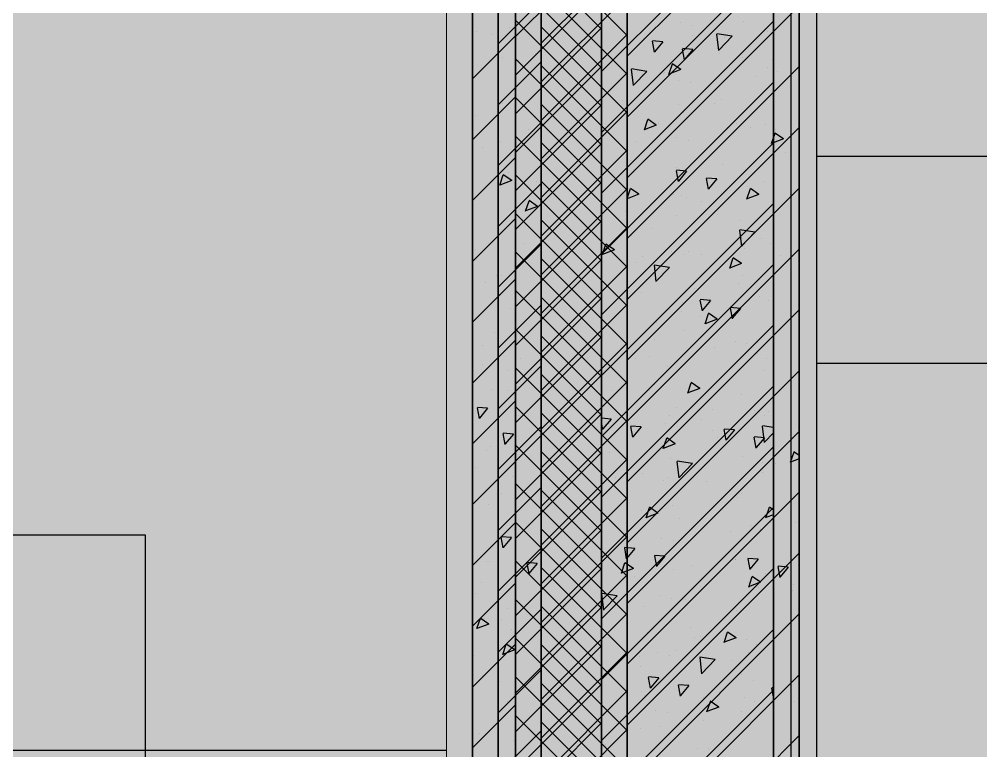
# Model space of a CAD drawing. Header units: inches. Extents: x 143994 to 247866, y 243815 to 272761.
# Drawn here: x 159149 to 160267, y 262405 to 263256 of the extents above; entities that cross this region are included whole.
import ezdxf

# ---------------------------------------------------------------- set-up
doc = ezdxf.new("R2010")
doc.units = ezdxf.units.IN
doc.header["$LTSCALE"] = 1000
doc.header["$MEASUREMENT"] = 0
doc.layers.get('DEFPOINTS').update_dxf_attribs({"color": 62})
for name, color, linetype in [('0-建筑1F', 127, 'Continuous'), ('0-建筑2F', 127, 'Continuous'), ('A-S-face(建筑粉刷线)', 136, 'Continuous'), ('A-STATR', 5, 'Continuous'), ('A-Wall-Patn', 255, 'Continuous'), ('I-finish', 8, 'Continuous'), ('PUB_HATCH', 8, 'Continuous')]:
    doc.layers.add(name, color=color, linetype=linetype)
for name, color, linetype, lineweight in [('A-M-Stone', 11, 'Continuous', 15), ('A-Wall', 254, 'Continuous', 35), ('W-保温层', 8, 'Continuous', 13)]:
    doc.layers.add(name, color=color, linetype=linetype, lineweight=lineweight)

# ---------------------------------------------------------------- blocks, each defined once
blk = doc.blocks.new('144')
at = {"layer": 'A-M-Stone', "color": 127}
blk.add_line((640606.9, -379670.3), (640606.9, -376030.3), dxfattribs=at)
at = {"layer": 'A-S-face(建筑粉刷线)', "color": 127}
blk.add_line((641006.9, -376430.3), (641006.9, -380030.3), dxfattribs=at)
at = {"layer": 'A-STATR', "color": 127}
blk.add_line((638966.9, -377780.3), (640606.9, -377780.3), dxfattribs=at)
at = {"layer": 'A-Wall', "color": 127}
for p, q in [((640636.9, -376060.3), (640636.9, -379750.3)), ((640686.9, -379750.3), (640686.9, -376110.3)), ((640786.9, -376210.3), (640786.9, -379850.3)), ((640986.9, -380010.3), (640986.9, -376410.3))]:
    blk.add_line(p, q, dxfattribs=at)
at = {"layer": 'PUB_HATCH', "color": 127, "linetype": 'Continuous'}
for p, q in [((640986.9, -376791.3), (640786.9, -376991.3)), ((640986.9, -376862.1), (640786.9, -377062.1)), ((640986.9, -376932.8), (640786.9, -377132.8)), ((640679.7, -376940.6), (640679.7, -376940.6)), ((640878.5, -376934.7), (640878.5, -376934.7)), ((640686.9, -376949.9), (640636.9, -376999.9)), ((640641.4, -376945.2), (640641.4, -376945.2)), ((640659.9, -376948.2), (640659.9, -376948.2)), ((640858.2, -376956.7), (640846.2, -376955.6)), ((640893.3, -376949.7), (640893.3, -376949.7)), ((640920.8, -376947.8), (640923, -376966.8)), ((640938.9, -376950.2), (640921.1, -376947.4)), ((640938.9, -376950.2), (640923.3, -376966.4)), ((640674.8, -376961.6), (640674.8, -376961.6)), ((640845.9, -376956.1), (640848.2, -376968.7)), ((640858.2, -376956.7), (640848.5, -376968.2)), ((640951.1, -376975.1), (640951.1, -376975.1)), ((640985.7, -376977.3), (640985.7, -376977.3)), ((640980, -376986.3), (640980, -376986.3)), ((640809.3, -377000.5), (640809.3, -377000.5)), ((640834.4, -376995.2), (640834.4, -376995.2)), ((640859.4, -376993.9), (640859.4, -376993.9)), ((640986.9, -377003.5), (640786.9, -377203.5)), ((640876.1, -377001.3), (640876.1, -377001.3)), ((640686.9, -377020.6), (640636.9, -377070.6)), ((640672.4, -377028.2), (640672.4, -377028.2)), ((640811.3, -377024.5), (640811.3, -377024.5)), ((640918.1, -377029), (640918.1, -377029)), ((640640, -377042.3), (640640, -377042.3)), ((640882.4, -377039.1), (640882.4, -377039.1)), ((640840.4, -377047.3), (640836.4, -377059.4)), ((640850.6, -377053.5), (640836.6, -377058.9)), ((640850.6, -377053.5), (640840.7, -377046.8)), ((640853.5, -377051.3), (640853.5, -377051.3)), ((640933.1, -377056.2), (640933.1, -377056.2)), ((640960.3, -377055.8), (640960.3, -377055.8)), ((640977.5, -377052.9), (640977.5, -377052.9)), ((640986.9, -377074.2), (640786.9, -377274.2)), ((640806.8, -377072.8), (640806.8, -377072.8)), ((640873.7, -377067.9), (640873.7, -377067.9)), ((640649.1, -377079.1), (640649.1, -377079.1)), ((640681, -377089.4), (640681, -377089.4)), ((640686.9, -377091.3), (640636.9, -377141.3)), ((640670, -377094.8), (640670, -377094.8)), ((640672.4, -377111.8), (640668.3, -377123.9)), ((640682.6, -377118), (640672.7, -377111.3)), ((640873.7, -377106.6), (640876, -377119.1)), ((640885.9, -377107.1), (640874, -377106.1)), ((640885.9, -377107.1), (640876.3, -377118.6)), ((640682.6, -377118), (640668.6, -377123.4)), ((640975.1, -377119.5), (640975.1, -377119.5)), ((640871.2, -377134.5), (640871.2, -377134.5)), ((640959.8, -377127.8), (640955.7, -377139.9)), ((640970, -377134.1), (640956, -377139.4)), ((640956.2, -377125.1), (640956.2, -377125.1)), ((640970, -377134.1), (640960.1, -377127.3)), ((640986.9, -377144.9), (640786.9, -377344.9)), ((640880.5, -377135), (640880.5, -377135)), ((640814.5, -377153.5), (640814.5, -377153.5)), ((640686.9, -377162.1), (640636.9, -377212.1)), ((640667.5, -377161.3), (640667.5, -377161.3)), ((640874.1, -377158.4), (640874.1, -377158.4)), ((640921.3, -377158), (640921.3, -377158)), ((640947.3, -377175.7), (640949.6, -377194.7)), ((640965.4, -377178.1), (640947.6, -377175.4)), ((640965.4, -377178.1), (640949.9, -377194.4)), ((640972.7, -377186), (640972.7, -377186)), ((640640.8, -377198.5), (640640.8, -377198.5)), ((640791.7, -377192.4), (640787.7, -377204.4)), ((640802, -377198.6), (640788, -377203.9)), ((640802, -377198.6), (640792, -377191.9)), ((640868.8, -377201), (640868.8, -377201)), ((640953.7, -377197.4), (640953.7, -377197.4)), ((640903.6, -377204), (640903.6, -377204)), ((640986.9, -377215.6), (640786.9, -377415.6)), ((640827.9, -377213.9), (640827.9, -377213.9)), ((640686.9, -377232.8), (640636.9, -377282.8)), ((640665.1, -377227.9), (640665.1, -377227.9)), ((640839.3, -377232.8), (640839.3, -377232.8)), ((640950.5, -377228.4), (640950.5, -377228.4)), ((640651.5, -377237.1), (640651.5, -377237.1)), ((640946.1, -377237.3), (640946.1, -377237.3)), ((640668, -377250.7), (640668, -377250.7)), ((640833.8, -377248.4), (640833.8, -377248.4)), ((640901.4, -377257), (640903.8, -377269.6)), ((640913.7, -377257.6), (640901.7, -377256.5)), ((640913.7, -377257.6), (640904, -377269.1)), ((640970.2, -377252.6), (640970.2, -377252.6)), ((640866.4, -377267.6), (640866.4, -377267.6)), ((640881.5, -377259.7), (640881.5, -377259.7)), ((640901.1, -377276.2), (640901.1, -377276.2)), ((640911.1, -377272.9), (640907.1, -377285)), ((640921.4, -377279.1), (640907.4, -377284.5)), ((640921.4, -377279.1), (640911.4, -377272.4)), ((640986.9, -377286.3), (640786.9, -377486.3)), ((640851, -377282.8), (640851, -377282.8)), ((640662.7, -377294.5), (640662.7, -377294.5)), ((640881.8, -377292.3), (640881.8, -377292.3)), ((640686.9, -377303.5), (640636.9, -377353.5)), ((640649, -377309.4), (640649, -377309.4)), ((640967.8, -377319.2), (640967.8, -377319.2)), ((640648.5, -377332.4), (640648.5, -377332.4)), ((640863.9, -377334.2), (640863.9, -377334.2)), ((640974.8, -377338.5), (640974.8, -377338.5)), ((640986.9, -377357), (640786.9, -377557)), ((640848.5, -377355.1), (640848.5, -377355.1)), ((640660.2, -377361.1), (640660.2, -377361.1)), ((640798.4, -377361.7), (640798.4, -377361.7)), ((640842.6, -377361.9), (640842.6, -377361.9)), ((640949.3, -377366.4), (640949.3, -377366.4)), ((640686.9, -377374.2), (640636.9, -377424.2)), ((640642.3, -377382.4), (640644.6, -377394.9)), ((640654.5, -377382.9), (640642.6, -377381.9)), ((640654.5, -377382.9), (640644.9, -377394.4)), ((640965.4, -377385.8), (640965.4, -377385.8)), ((640798, -377395.5), (640786.9, -377394.5)), ((640786.9, -377401.3), (640788, -377407.4)), ((640798, -377395.5), (640788.3, -377406.9)), ((640861.5, -377400.8), (640861.5, -377400.8)), ((640873.5, -377411.7), (640873.5, -377411.7)), ((640929.2, -377407.5), (640931.5, -377420)), ((640941.4, -377408), (640929.5, -377407)), ((640941.4, -377408), (640931.8, -377419.5)), ((640973.9, -377403.7), (640976.1, -377422.6)), ((640986.9, -377405.3), (640974.2, -377403.3)), ((640986.9, -377411.3), (640976.4, -377422.3)), ((640862.5, -377417.9), (640858.4, -377430)), ((640872.7, -377424.1), (640858.7, -377429.5)), ((640872.7, -377424.1), (640862.8, -377417.4)), ((640922.2, -377417.4), (640922.2, -377417.4)), ((640653.8, -377432.2), (640653.8, -377432.2)), ((640657.8, -377427.7), (640657.8, -377427.7)), ((640986.9, -377427.7), (640786.9, -377627.7)), ((640795.9, -377434), (640795.9, -377434)), ((640686.9, -377444.9), (640636.9, -377494.9)), ((640867.4, -377441.2), (640867.4, -377441.2)), ((640974.1, -377445.7), (640974.1, -377445.7)), ((640640.2, -377451.7), (640640.2, -377451.7)), ((640670, -377450.6), (640670, -377450.6)), ((640963, -377452.4), (640963, -377452.4)), ((640802.8, -377463.6), (640802.8, -377463.6)), ((640859.1, -377467.4), (640859.1, -377467.4)), ((640909.5, -377468.1), (640909.5, -377468.1)), ((640945.3, -377486.3), (640945.3, -377486.3)), ((640949.9, -377481.7), (640949.9, -377481.7)), ((640655.4, -377494.2), (640655.4, -377494.2)), ((640986.9, -377498.4), (640786.9, -377698.4)), ((640833.3, -377501.7), (640833.3, -377501.7)), ((640869.6, -377496.3), (640869.6, -377496.3)), ((640981.8, -377498.4), (640977.8, -377510.5)), ((640986.9, -377501.2), (640982.1, -377497.9)), ((640986.9, -377506.6), (640978.1, -377510)), ((640686.9, -377515.6), (640636.9, -377565.6)), ((640960.5, -377518.9), (640960.5, -377518.9)), ((640670, -377532.8), (640672.3, -377545.3)), ((640682.3, -377533.3), (640670.3, -377532.3)), ((640682.3, -377533.3), (640672.6, -377544.8)), ((640856.6, -377533.9), (640856.6, -377533.9)), ((640813.5, -377545.3), (640815.8, -377557.9)), ((640825.7, -377545.9), (640813.8, -377544.8)), ((640825.7, -377545.9), (640816.1, -377557.4)), ((640881.2, -377545.6), (640881.2, -377545.6)), ((640942.8, -377558.6), (640942.8, -377558.6)), ((640956.9, -377557.9), (640959.3, -377570.4)), ((640969.2, -377558.4), (640957.2, -377557.4)), ((640969.2, -377558.4), (640959.5, -377569.9)), ((640652.9, -377560.8), (640652.9, -377560.8)), ((640657.1, -377561.2), (640657.1, -377561.2)), ((640986.9, -377569.2), (640786.9, -377769.2)), ((640813.8, -377562.9), (640809.7, -377575)), ((640824, -377569.1), (640810, -377574.5)), ((640824, -377569.1), (640814.1, -377562.4)), ((640870.6, -377570.3), (640870.6, -377570.3)), ((640892.7, -377565.2), (640892.7, -377565.2)), ((640816.9, -377575.1), (640816.9, -377575.1)), ((640977.4, -377574.8), (640977.4, -377574.8)), ((640686.9, -377586.3), (640636.9, -377636.3)), ((640647.9, -377585.6), (640647.9, -377585.6)), ((640958.1, -377585.5), (640958.1, -377585.5)), ((640640.6, -377598.4), (640640.6, -377598.4)), ((640786.9, -377598.5), (640789.1, -377617.5)), ((640805, -377600.9), (640787.2, -377598.1)), ((640805, -377600.9), (640789.4, -377617.1)), ((640854.2, -377600.5), (640854.2, -377600.5)), ((640645.8, -377627.4), (640641.7, -377639.5)), ((640656, -377633.7), (640642, -377639)), ((640656, -377633.7), (640646, -377626.9)), ((640650.5, -377627.4), (640650.5, -377627.4)), ((640890.1, -377637.5), (640890.1, -377637.5)), ((640681.9, -377640.6), (640681.9, -377640.6)), ((640986.9, -377639.9), (640786.9, -377839.9)), ((640788.6, -377645.1), (640788.6, -377645.1)), ((640840.1, -377644.1), (640840.1, -377644.1)), ((640933.2, -377643.5), (640929.1, -377655.5)), ((640943.4, -377649.7), (640933.5, -377643)), ((640686.9, -377657), (640636.9, -377707)), ((640895.4, -377649.6), (640895.4, -377649.6)), ((640943.4, -377649.7), (640929.4, -377655)), ((640955.7, -377652.1), (640955.7, -377652.1)), ((640638, -377670.7), (640638, -377670.7)), ((640851.8, -377667.1), (640851.8, -377667.1)), ((640872.9, -377664.9), (640872.9, -377664.9)), ((640830.8, -377671.9), (640830.8, -377671.9)), ((640937.6, -377676.4), (640937.6, -377676.4)), ((640639.6, -377705), (640639.6, -377705)), ((640648.1, -377694), (640648.1, -377694)), ((640841.2, -377695.8), (640843.5, -377708.3)), ((640853.5, -377696.3), (640841.5, -377695.3)), ((640853.5, -377696.3), (640843.8, -377707.8)), ((640963.8, -377699.7), (640963.8, -377699.7)), ((640986.9, -377710.6), (640786.9, -377910.6)), ((640984.7, -377708.3), (640986.9, -377720.4)), ((640986.9, -377708), (640985, -377707.8)), ((640787.5, -377722.9), (640787.5, -377722.9)), ((640837.5, -377716.3), (640837.5, -377716.3)), ((640953.2, -377718.7), (640953.2, -377718.7)), ((640686.9, -377727.7), (640636.9, -377777.7)), ((640849.3, -377733.7), (640849.3, -377733.7)), ((640949.3, -377734.9), (640949.3, -377734.9)), ((640645.6, -377760.6), (640645.6, -377760.6)), ((640832.7, -377754.9), (640832.7, -377754.9)), ((640685.1, -377769.6), (640685.1, -377769.6)), ((640791.9, -377774.1), (640791.9, -377774.1)), ((640898.6, -377778.6), (640898.6, -377778.6)), ((640911.2, -377778.6), (640911.2, -377778.6))]:
    blk.add_line(p, q, dxfattribs=at)
at = {"layer": 'W-保温层', "color": 127}
for p, q in [((640686.9, -376110.3), (640686.9, -379850.3)), ((640786.9, -379850.3), (640786.9, -376210.3))]:
    blk.add_line(p, q, dxfattribs=at)
at = {"layer": 'W-保温层', "color": 127, "linetype": 'Continuous'}
for p, q in [((640686.9, -376841.9), (640786.9, -376941.9)), ((640786.9, -376850.6), (640686.9, -376950.6)), ((640686.9, -376886.8), (640786.9, -376986.8)), ((640786.9, -376895.5), (640686.9, -376995.5)), ((640686.9, -376931.7), (640786.9, -377031.7)), ((640786.9, -376940.4), (640686.9, -377040.4)), ((640686.9, -376976.6), (640786.9, -377076.6)), ((640786.9, -376985.3), (640686.9, -377085.3)), ((640686.9, -377021.5), (640786.9, -377121.5)), ((640786.9, -377030.2), (640686.9, -377130.2)), ((640686.9, -377066.4), (640786.9, -377166.4)), ((640786.9, -377075.1), (640686.9, -377175.1)), ((640686.9, -377111.3), (640786.9, -377211.3)), ((640786.9, -377120), (640686.9, -377220)), ((640686.9, -377156.2), (640786.9, -377256.2)), ((640786.9, -377164.9), (640686.9, -377264.9)), ((640686.9, -377201.1), (640786.9, -377301.1)), ((640786.9, -377209.8), (640686.9, -377309.8)), ((640686.9, -377246), (640786.9, -377346)), ((640786.9, -377254.7), (640686.9, -377354.7)), ((640686.9, -377290.9), (640786.9, -377390.9)), ((640786.9, -377299.6), (640686.9, -377399.6)), ((640686.9, -377335.8), (640786.9, -377435.8)), ((640786.9, -377344.5), (640686.9, -377444.5)), ((640686.9, -377380.7), (640786.9, -377480.7)), ((640786.9, -377389.4), (640686.9, -377489.4)), ((640686.9, -377425.6), (640786.9, -377525.6)), ((640786.9, -377434.3), (640686.9, -377534.3)), ((640686.9, -377470.5), (640786.9, -377570.5)), ((640786.9, -377479.2), (640686.9, -377579.2)), ((640686.9, -377515.4), (640786.9, -377615.4)), ((640786.9, -377524.2), (640686.9, -377624.2)), ((640686.9, -377560.3), (640786.9, -377660.3)), ((640786.9, -377569.1), (640686.9, -377669.1)), ((640686.9, -377605.2), (640786.9, -377705.2)), ((640786.9, -377614), (640686.9, -377714)), ((640686.9, -377650.1), (640786.9, -377750.1)), ((640786.9, -377658.9), (640686.9, -377758.9)), ((640686.9, -377695), (640786.9, -377795)), ((640786.9, -377703.8), (640686.9, -377803.8)), ((640686.9, -377740), (640786.9, -377840)), ((640786.9, -377748.7), (640686.9, -377848.7))]:
    blk.add_line(p, q, dxfattribs=at)
blk = doc.blocks.new('1442323')
at = {"layer": 'A-M-Stone', "color": 127}
blk.add_line((682656.9, -380239.3), (682656.9, -376119.3), dxfattribs=at)
at = {"layer": 'A-S-face(建筑粉刷线)', "color": 127}
blk.add_line((683056.9, -376519.3), (683056.9, -380239.3), dxfattribs=at)
at = {"layer": 'A-Wall', "color": 127}
for p, q in [((682686.9, -376149.3), (682686.9, -380239.3)), ((682736.9, -380239.3), (682736.9, -376199.3)), ((682836.9, -376299.3), (682836.9, -380239.3)), ((683036.9, -380239.3), (683036.9, -376499.3))]:
    blk.add_line(p, q, dxfattribs=at)
at = {"layer": 'I-finish', "color": 127}
for p, q in [((685636.9, -377149.3), (683056.9, -377149.3)), ((683056.9, -377389.3), (685396.9, -377389.3))]:
    blk.add_line(p, q, dxfattribs=at)
at = {"layer": 'PUB_HATCH', "color": 127, "linetype": 'Continuous'}
for p, q in [((683036.9, -376832.5), (682836.9, -377032.5)), ((683036.9, -376903.2), (682836.9, -377103.2)), ((682736.9, -376968.2), (682686.9, -377018.2)), ((683036.9, -376973.9), (682836.9, -377173.9)), ((682912.5, -376996.8), (682912.5, -376996.8)), ((682971.9, -376991.8), (682971.9, -376991.8)), ((682855.2, -377011.8), (682855.2, -377011.8)), ((682949.5, -377010.3), (682949.5, -377010.3)), ((682999.5, -377003.7), (682999.5, -377003.7)), ((682873.7, -377020.3), (682873.7, -377020.3)), ((682691.4, -377034.2), (682691.4, -377034.2)), ((682729.7, -377029.7), (682729.7, -377029.7)), ((682837.8, -377024.5), (682837.8, -377024.5)), ((682900.9, -377024.3), (682903.2, -377036.8)), ((682913.1, -377024.8), (682901.2, -377023.7)), ((682913.1, -377024.8), (682903.5, -377036.3)), ((682944.6, -377029), (682944.6, -377029)), ((682736.9, -377038.9), (682686.9, -377088.9)), ((682709.9, -377037.3), (682709.9, -377037.3)), ((683036.9, -377044.6), (682836.9, -377244.6)), ((682889, -377041.9), (682884.9, -377054)), ((682899.2, -377048.1), (682889.3, -377041.4)), ((682724.8, -377050.6), (682724.8, -377050.6)), ((682841.5, -377047.7), (682843.7, -377066.7)), ((682859.6, -377050.1), (682841.8, -377047.3)), ((682859.6, -377050.1), (682844, -377066.3)), ((682880, -377051.4), (682880, -377051.4)), ((682899.2, -377048.1), (682885.2, -377053.5)), ((682986.7, -377055.9), (682986.7, -377055.9)), ((683011.1, -377050.6), (683011.1, -377050.6)), ((682910.1, -377063.4), (682910.1, -377063.4)), ((682896.8, -377089.2), (682896.8, -377089.2)), ((682946.9, -377082.6), (682946.9, -377082.6)), ((682736.9, -377109.7), (682686.9, -377159.7)), ((682963.6, -377111.1), (682963.6, -377111.1)), ((682722.4, -377117.2), (682722.4, -377117.2)), ((683036.9, -377115.4), (682836.9, -377315.4)), ((683008.3, -377122.4), (683004.3, -377134.5)), ((683018.6, -377128.6), (683008.6, -377121.9)), ((683008.7, -377117.2), (683008.7, -377117.2)), ((682690, -377131.3), (682690, -377131.3)), ((682847, -377131.1), (682847, -377131.1)), ((682907.7, -377130), (682907.7, -377130)), ((683018.6, -377128.6), (683004.6, -377134)), ((683020.6, -377144.8), (683020.6, -377144.8)), ((682841, -377153.6), (682841, -377153.6)), ((682699.1, -377168.2), (682699.1, -377168.2)), ((682844.2, -377168.1), (682844.2, -377168.1)), ((682894.3, -377161.5), (682894.3, -377161.5)), ((682947.8, -377158.1), (682947.8, -377158.1)), ((682731, -377178.4), (682731, -377178.4)), ((682928.6, -377174.7), (682930.9, -377187.2)), ((682940.9, -377175.2), (682928.9, -377174.2)), ((682940.9, -377175.2), (682931.2, -377186.7)), ((682736.9, -377180.4), (682686.9, -377230.4)), ((682720, -377183.8), (682720, -377183.8)), ((683036.9, -377186.1), (682836.9, -377386.1)), ((682840.3, -377186.9), (682836.9, -377197)), ((682850.5, -377193.1), (682840.6, -377186.4)), ((683006.3, -377183.8), (683006.3, -377183.8)), ((682722.4, -377200.9), (682718.3, -377212.9)), ((682732.6, -377207.1), (682722.7, -377200.4)), ((682850.5, -377193.1), (682836.9, -377198.3)), ((682905.2, -377196.6), (682905.2, -377196.6)), ((682923.4, -377201.1), (682923.4, -377201.1)), ((682732.6, -377207.1), (682718.6, -377212.4)), ((682968, -377223.7), (682968, -377223.7)), ((682865.8, -377232.9), (682865.8, -377232.9)), ((682841.7, -377240.4), (682841.7, -377240.4)), ((682971.3, -377245), (682971.3, -377245)), ((682972.6, -377237.4), (682972.6, -377237.4)), ((682736.9, -377251.1), (682686.9, -377301.1)), ((682717.5, -377250.4), (682717.5, -377250.4)), ((683036.9, -377256.8), (682836.9, -377456.8)), ((683003.8, -377250.3), (683003.8, -377250.3)), ((682854.7, -377265), (682854.7, -377265)), ((682902.8, -377263.1), (682902.8, -377263.1)), ((682908, -377259.7), (682908, -377259.7)), ((682959.7, -377267.5), (682955.6, -377279.5)), ((682969.9, -377273.6), (682960, -377266.9)), ((683014.8, -377264.2), (683014.8, -377264.2)), ((682868, -377275.6), (682870.2, -377294.6)), ((682886.1, -377278), (682868.3, -377275.3)), ((682886.1, -377278), (682870.5, -377294.2)), ((682969.9, -377273.6), (682955.9, -377279)), ((682690.8, -377287.5), (682690.8, -377287.5)), ((682991.1, -377292.6), (682991.1, -377292.6)), ((682915.4, -377302.6), (682915.4, -377302.6)), ((682736.9, -377321.8), (682686.9, -377371.8)), ((682715.1, -377317), (682715.1, -377317)), ((682968.6, -377325.7), (682956.7, -377324.6)), ((683001.4, -377316.9), (683001.4, -377316.9)), ((682701.5, -377326.2), (682701.5, -377326.2)), ((683036.9, -377327.5), (682836.9, -377527.5)), ((682900.4, -377329.7), (682900.4, -377329.7)), ((682956.4, -377325.1), (682958.7, -377337.7)), ((682968.6, -377325.7), (682959, -377337.2)), ((682718, -377339.7), (682718, -377339.7)), ((682869.1, -377361.9), (682869.1, -377361.9)), ((682963, -377364.4), (682963, -377364.4)), ((682975.8, -377366.4), (682975.8, -377366.4)), ((682988.6, -377364.9), (682988.6, -377364.9)), ((682938.5, -377371.5), (682938.5, -377371.5)), ((682712.7, -377383.5), (682712.7, -377383.5)), ((682846.4, -377384.4), (682846.4, -377384.4)), ((682862.8, -377381.5), (682862.8, -377381.5)), ((682999, -377383.5), (682999, -377383.5)), ((682736.9, -377392.5), (682686.9, -377442.5)), ((682699, -377398.5), (682699, -377398.5)), ((683036.9, -377398.2), (682836.9, -377598.2)), ((682898, -377396.3), (682898, -377396.3)), ((682911, -377412.5), (682907, -377424.6)), ((682921.3, -377418.7), (682911.3, -377412)), ((682698.5, -377421.4), (682698.5, -377421.4)), ((682921.3, -377418.7), (682907.3, -377424)), ((682893.9, -377441.2), (682893.9, -377441.2)), ((682936, -377443.8), (682936, -377443.8)), ((683000.6, -377445.7), (683000.6, -377445.7)), ((682710.2, -377450.1), (682710.2, -377450.1)), ((682885.9, -377450.4), (682885.9, -377450.4)), ((682922.8, -377454.4), (682922.8, -377454.4)), ((682996.5, -377450.1), (682996.5, -377450.1)), ((682736.9, -377463.2), (682686.9, -377513.2)), ((683036.9, -377468.9), (682836.9, -377668.9)), ((682840.7, -377463), (682843, -377475.6)), ((682852.9, -377463.5), (682841, -377462.5)), ((682852.9, -377463.5), (682843.3, -377475)), ((682895.5, -377462.9), (682895.5, -377462.9)), ((682936, -377468.1), (682936, -377468.1)), ((682692.3, -377471.4), (682694.6, -377483.9)), ((682704.5, -377471.9), (682692.6, -377470.9)), ((682704.5, -377471.9), (682694.9, -377483.4)), ((682984.1, -377475.6), (682986.5, -377488.1)), ((682996.4, -377476.1), (682984.4, -377475.1)), ((682996.4, -377476.1), (682986.7, -377487.6)), ((683036.9, -377496.7), (683030.7, -377492.5)), ((682894.5, -377503.6), (682896.8, -377522.6)), ((682912.6, -377505.9), (682894.8, -377503.2)), ((682970.7, -377498.3), (682970.7, -377498.3)), ((683030.4, -377493), (683026.3, -377505.1)), ((683036.9, -377500.6), (683026.6, -377504.6)), ((682912.6, -377505.9), (682897.1, -377522.2)), ((683009.7, -377506.1), (683009.7, -377506.1)), ((682703.8, -377521.2), (682703.8, -377521.2)), ((682707.8, -377516.7), (682707.8, -377516.7)), ((682854.1, -377518.3), (682854.1, -377518.3)), ((682883.4, -377522.7), (682883.4, -377522.7)), ((682994.1, -377516.6), (682994.1, -377516.6)), ((682736.9, -377533.9), (682686.9, -377583.9)), ((682893.1, -377529.5), (682893.1, -377529.5)), ((682690.2, -377540.7), (682690.2, -377540.7)), ((682720, -377539.6), (682720, -377539.6)), ((683036.9, -377539.6), (682836.9, -377739.6)), ((682862.4, -377557.5), (682858.3, -377569.6)), ((682872.6, -377563.7), (682862.6, -377557)), ((682872.6, -377563.7), (682858.6, -377569.1)), ((682897.1, -377570.3), (682897.1, -377570.3)), ((683003.9, -377574.8), (683003.9, -377574.8)), ((683032.8, -377575), (683032.8, -377575)), ((682705.4, -377583.3), (682705.4, -377583.3)), ((682957.1, -377585), (682957.1, -377585)), ((682991.7, -377583.2), (682991.7, -377583.2)), ((682890.7, -377596), (682890.7, -377596)), ((682736.9, -377604.6), (682686.9, -377654.6)), ((683036.9, -377610.3), (682836.9, -377810.3)), ((682868.4, -377613.5), (682870.7, -377626)), ((682880.7, -377614), (682868.7, -377612.9)), ((682880.7, -377614), (682871, -377625.5)), ((682720, -377621.8), (682722.3, -377634.4)), ((682732.3, -377622.4), (682720.3, -377621.3)), ((682732.3, -377622.4), (682722.6, -377633.9)), ((682962.4, -377617.6), (682962.4, -377617.6)), ((683011.9, -377626), (683014.2, -377638.6)), ((683024.1, -377626.5), (683012.2, -377625.5)), ((683024.1, -377626.5), (683014.5, -377638)), ((682845.8, -377637.6), (682845.8, -377637.6)), ((682992, -377644.2), (682982, -377637.5)), ((682981.7, -377638), (682977.7, -377650.1)), ((682992, -377644.2), (682978, -377649.6)), ((683030.3, -377647.3), (683030.3, -377647.3)), ((682702.9, -377649.8), (682702.9, -377649.8)), ((682707.1, -377650.3), (682707.1, -377650.3)), ((682921.9, -377649.6), (682921.9, -377649.6)), ((682980.2, -377653.9), (682980.2, -377653.9)), ((682989.2, -377649.8), (682989.2, -377649.8)), ((683028.7, -377654.1), (683028.7, -377654.1)), ((682888.2, -377662.6), (682888.2, -377662.6)), ((682904.4, -377663.8), (682904.4, -377663.8)), ((682736.9, -377675.3), (682686.9, -377725.3)), ((682697.9, -377674.7), (682697.9, -377674.7)), ((683036.9, -377681), (682836.9, -377881)), ((682857.3, -377672), (682857.3, -377672)), ((682964.1, -377676.5), (682964.1, -377676.5)), ((682690.6, -377687.4), (682690.6, -377687.4)), ((682706, -377722.7), (682696, -377716)), ((682922.2, -377707.6), (682922.2, -377707.6)), ((682695.8, -377716.5), (682691.7, -377728.6)), ((682706, -377722.7), (682692, -377728.1)), ((682700.5, -377716.4), (682700.5, -377716.4)), ((682977.6, -377726.2), (682977.6, -377726.2)), ((682986.8, -377716.4), (682986.8, -377716.4)), ((682731.9, -377729.6), (682731.9, -377729.6)), ((682885.8, -377729.2), (682885.8, -377729.2)), ((682921.1, -377731.5), (682923.3, -377750.5)), ((682939.1, -377733.9), (682921.4, -377731.1)), ((682939.1, -377733.9), (682923.6, -377750.1)), ((682927.6, -377732.7), (682927.6, -377732.7)), ((682736.9, -377746.1), (682686.9, -377796.1)), ((682851.8, -377742.7), (682851.8, -377742.7)), ((682688, -377759.7), (682688, -377759.7)), ((683036.9, -377751.8), (682836.9, -377951.8)), ((682970.1, -377751.5), (682970.1, -377751.5)), ((682853.5, -377771.6), (682853.5, -377771.6)), ((682896.2, -377763.9), (682898.5, -377776.5)), ((682908.4, -377764.4), (682896.5, -377763.4)), ((682908.4, -377764.4), (682898.8, -377775.9)), ((682698.1, -377783), (682698.1, -377783)), ((682925.1, -377778.7), (682925.1, -377778.7)), ((682933.1, -377783.1), (682929, -377795.2)), ((682943.3, -377789.3), (682933.4, -377782.5)), ((682984.4, -377783), (682984.4, -377783)), ((683031.9, -377783.2), (683031.9, -377783.2)), ((682689.6, -377794), (682689.6, -377794)), ((682943.3, -377789.3), (682929.3, -377794.6)), ((682883.4, -377795.8), (682883.4, -377795.8)), ((682925, -377805), (682925, -377805)), ((682736.9, -377816.8), (682686.9, -377866.8)), ((682875, -377811.6), (682875, -377811.6)), ((683036.9, -377822.5), (682836.9, -378022.5))]:
    blk.add_line(p, q, dxfattribs=at)
at = {"layer": 'W-保温层', "color": 127}
for p, q in [((682736.9, -380189.3), (682736.9, -376199.3)), ((682836.9, -376299.3), (682836.9, -380189.3))]:
    blk.add_line(p, q, dxfattribs=at)
at = {"layer": 'W-保温层', "color": 127, "linetype": 'Continuous'}
for p, q in [((682736.9, -376908.5), (682836.9, -377008.5)), ((682836.9, -376917.3), (682736.9, -377017.3)), ((682736.9, -376953.4), (682836.9, -377053.4)), ((682836.9, -376962.2), (682736.9, -377062.2)), ((682736.9, -376998.3), (682836.9, -377098.3)), ((682836.9, -377007.1), (682736.9, -377107.1)), ((682736.9, -377043.2), (682836.9, -377143.2)), ((682836.9, -377052), (682736.9, -377152)), ((682736.9, -377088.1), (682836.9, -377188.1)), ((682836.9, -377096.9), (682736.9, -377196.9)), ((682736.9, -377133), (682836.9, -377233)), ((682836.9, -377141.8), (682736.9, -377241.8)), ((682736.9, -377177.9), (682836.9, -377277.9)), ((682836.9, -377186.7), (682736.9, -377286.7)), ((682736.9, -377222.8), (682836.9, -377322.8)), ((682836.9, -377231.6), (682736.9, -377331.6)), ((682736.9, -377267.7), (682836.9, -377367.7)), ((682836.9, -377276.5), (682736.9, -377376.5)), ((682736.9, -377312.6), (682836.9, -377412.6)), ((682836.9, -377321.4), (682736.9, -377421.4)), ((682736.9, -377357.5), (682836.9, -377457.5)), ((682836.9, -377366.3), (682736.9, -377466.3)), ((682736.9, -377402.4), (682836.9, -377502.4)), ((682836.9, -377411.2), (682736.9, -377511.2)), ((682736.9, -377447.3), (682836.9, -377547.3)), ((682836.9, -377456.1), (682736.9, -377556.1)), ((682736.9, -377492.2), (682836.9, -377592.2)), ((682836.9, -377501), (682736.9, -377601)), ((682736.9, -377537.1), (682836.9, -377637.1)), ((682836.9, -377545.9), (682736.9, -377645.9)), ((682736.9, -377582), (682836.9, -377682)), ((682836.9, -377590.8), (682736.9, -377690.8)), ((682736.9, -377626.9), (682836.9, -377726.9)), ((682836.9, -377635.7), (682736.9, -377735.7)), ((682736.9, -377671.8), (682836.9, -377771.8)), ((682836.9, -377680.6), (682736.9, -377780.6)), ((682736.9, -377716.7), (682836.9, -377816.7)), ((682836.9, -377725.5), (682736.9, -377825.5)), ((682736.9, -377761.6), (682836.9, -377861.6)), ((682836.9, -377770.4), (682736.9, -377870.4)), ((682736.9, -377806.5), (682836.9, -377906.5)), ((682836.9, -377815.3), (682736.9, -377915.3))]:
    blk.add_line(p, q, dxfattribs=at)

msp = doc.modelspace()

# ---------------------------------------------------------------- hatches: boundary and pattern name
at = {"layer": 'DEFPOINTS'}
h = msp.add_hatch(dxfattribs=at)
h.set_pattern_fill('ANSI31', color=250)
h.set_pattern_definition([(45, (-65482.5842, -4e-05), (-1.122532015, 1.122532015), [])])
h.paths.add_polyline_path([(182383.45, 243814.78), (157803.44, 243814.78), (157803.44, 270814.78), (182383.45, 270814.78)])

# ---------------------------------------------------------------- linework, layer by layer
at = {"layer": 'A-Wall-Patn', "color": 11}
msp.add_lwpolyline([(150345.62, 253131.1), (150345.62, 260486.1), (152475.62, 260486.1), (152475.62, 264126.1), (156915.62, 264126.1), (156915.62, 264396.1), (157915.62, 264396.1), (157915.62, 260436.1), (159725.62, 260436.1), (159725.62, 264126.1), (165235.62, 264126.1), (165235.62, 258286.1), (166875.62, 258286.1), (166875.62, 261926.1), (172000.62, 261926.1), (172000.62, 262196.1), (173000.62, 262196.1), (173000.62, 261926.1), (177435.62, 261926.1), (177435.62, 258286.1), (179565.62, 258286.1), (179565.62, 250931.1)], dxfattribs=at)
at = {"layer": 'DEFPOINTS'}
for points in [[(159295.62, 261536.1), (159295.62, 262656.1), (158947.11, 262656.1), (158955.62, 265656.1), (159875.62, 265656.1), (159875.62, 267801.1)], [(163215.62, 264066.1), (163155.62, 264066.1), (163155.62, 263946.1), (161355.62, 263946.1), (161355.62, 264226.1), (161335.62, 264226.1), (161335.62, 263946.1), (161230.62, 263946.1), (161230.62, 265071.1), (163130.62, 265071.1), (163130.62, 266421.1), (160330.62, 266421.1), (160330.62, 263966.1), (160285.62, 263966.1), (160225.62, 263966.1), (160225.62, 264226.1), (160205.62, 264226.1), (160205.62, 264126.1), (159675.62, 264126.1), (159675.62, 261536.1)]]:
    msp.add_lwpolyline(points, dxfattribs=at)

# ---------------------------------------------------------------- block references
at = {"layer": '0-建筑1F'}
msp.add_blockref('144', (-480961.31, 640186.38), dxfattribs=at)
at = {"layer": '0-建筑2F'}
msp.add_blockref('1442323', (-522981.31, 640245.41), dxfattribs=at)

doc.saveas('drawing.dxf')
